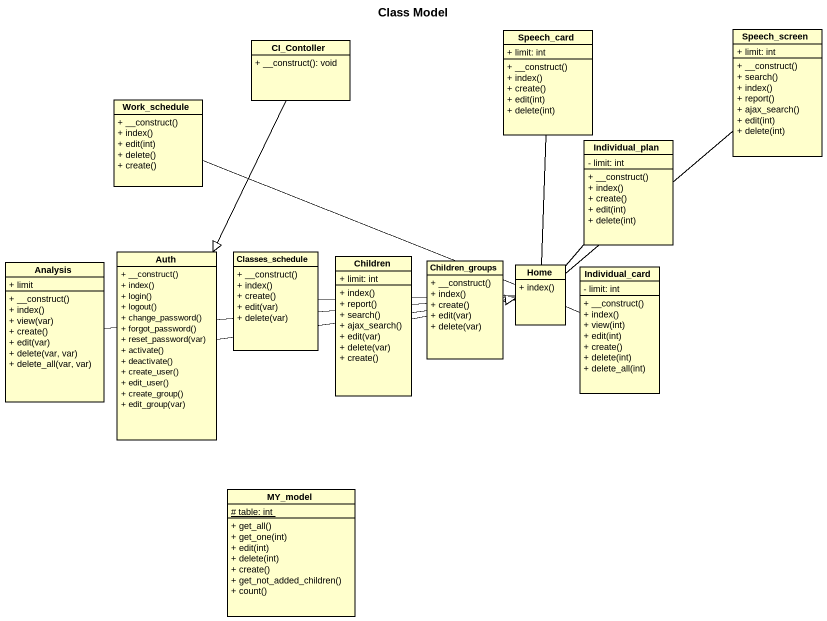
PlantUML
@startuml
title Class Model
hide circle
hide empty members
skinparam classAttributeIconSize 0
class Speech_card {
  + limit: int
  + __construct()
  + index()
  + create()
  + edit(int)
  + delete(int)
}
class Speech_screen {
  + limit: int
  + __construct()
  + search()
  + index()
  + report()
  + ajax_search()
  + edit(int)
  + delete(int)
}
class CI_Contoller {
  + __construct(): void
}
class Work_schedule {
  + __construct()
  + index()
  + edit(int)
  + delete()
  + create()
}
class Individual_plan {
  - limit: int
  + __construct()
  + index()
  + create()
  + edit(int)
  + delete(int)
}
class Analysis {
  + limit
  + __construct()
  + index()
  + view(var)
  + create()
  + edit(var)
  + delete(var, var)
  + delete_all(var, var)
}
class Auth {
  + __construct()
  + index()
  + login()
  + logout()
  + change_password()
  + forgot_password()
  + reset_password(var)
  + activate()
  + deactivate()
  + create_user()
  + edit_user()
  + create_group()
  + edit_group(var)
}
class Classes_schedule {
  + __construct()
  + index()
  + create()
  + edit(var)
  + delete(var)
}
class Children {
  + limit: int
  + index()
  + report()
  + search()
  + ajax_search()
  + edit(var)
  + delete(var)
  + create()
}
class Children_groups {
  + __construct()
  + index()
  + create()
  + edit(var)
  + delete(var)
}
class Home {
  + index()
}
class Individual_card {
  - limit: int
  + __construct()
  + index()
  + view(int)
  + edit(int)
  + create()
  + delete(int)
  + delete_all(int)
}
class MY_model {
  {static} # table: int
  + get_all()
  + get_one(int)
  + edit(int)
  + delete(int)
  + create()
  + get_not_added_children()
  + count()
}
CI_Contoller --|> Auth
Auth -right-|> Home
Home -up- Speech_card
Home -up- Speech_screen
Home -left- Work_schedule
Home -up- Individual_plan
Home -left- Analysis
Home -left- Classes_schedule
Home -left- Children
Home -left- Children_groups
Home -right- Individual_card
@enduml
